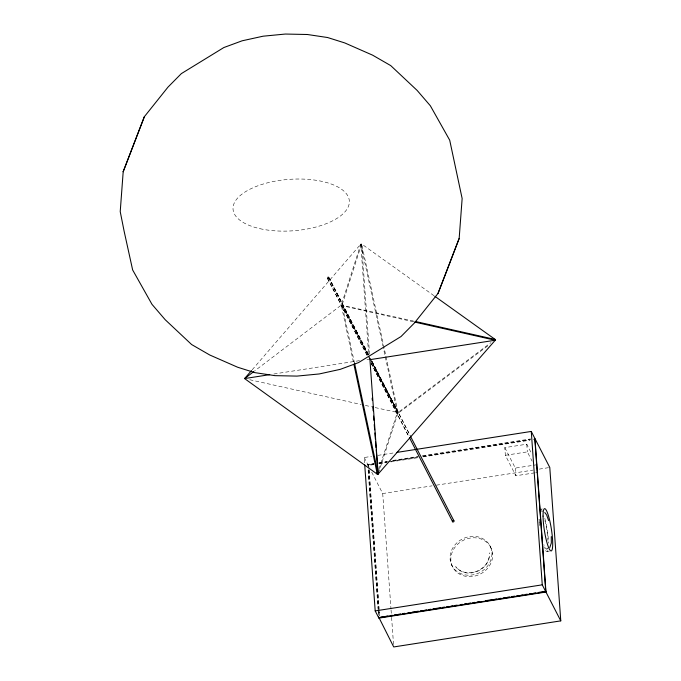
<?xml version="1.0" encoding="UTF-8"?>
<svg xmlns="http://www.w3.org/2000/svg" width="681" height="681" viewBox="0 0 681 681"><rect width="100%" height="100%" fill="white"/><g stroke="black" fill="none" stroke-linecap="round" stroke-linejoin="round"><path stroke-width="0.51" stroke-dasharray="3.4 2.55" d="M328.216 277.15L328.251 276.963A0.86 0.758 -27.2 0 0 327.297 277.916A0.86 0.758 -27.2 0 0 328.446 278.427A0.86 0.758 -27.2 0 0 328.795 277.21L328.216 277.15L368.098 354.75M371.528 361.185L397.755 412.482L372.575 407.034M434.018 295.724L361.637 243.968L360.802 244.104L341.275 305.097L254.677 370.907M487.656 345.939L398.24 413.18L361.637 243.968L342.109 304.969L367.885 354.92M378.934 469.175L397.346 412.541L383.114 346.893M378.466 473.057L398.181 412.414L490.975 342.628M489.069 557.364C486.234 571.751 465.302 578.561 455.7 566.694C466.298 580.612 491.188 569.929 489.384 552.904L489.46 553.295M252.2 369.774L360.802 244.104L382.884 345.854M397.219 412.958L398.24 413.18M413.478 321.049L341.275 305.097L341.513 306.22L342.347 306.092L354.503 363.118M273.873 374.005L359.645 360.624M366.965 359.474L369.051 359.151M370.277 358.836L398.181 412.414L371.503 361.373M364.573 462.808L364.19 457.521L371.554 456.372M377.853 455.385L394.665 452.763M364.19 457.521L367.714 464.365L374.014 463.378M379.274 462.561L387.676 461.25M392.928 460.433L418.151 456.491M422.348 455.836L530.576 438.947M374.022 464.544L367.953 465.498L367.902 464.723L374.201 463.744M378.406 463.089L386.808 461.778M392.069 460.952L418.33 456.857M422.535 456.202L530.763 439.305M373.835 464.187L367.766 465.132L367.714 464.365M379.07 463.369L387.446 462.058M388.493 461.897L417.802 457.326M423.037 456.508L529.809 439.841M379.257 463.727L386.587 462.586M390.775 461.931L417.989 457.683M423.224 456.866L529.997 440.198M534.704 472.835L515.875 475.772L505.353 455.3L504.808 447.63L526.779 444.199L531.078 452.576M505.353 455.3L527.324 451.869L532.108 461.173M504.808 447.63L515.33 468.102L537.292 464.672M371.724 472.163L382.713 493.555L432.094 485.842M436.3 485.187L532.968 470.103M539.275 469.115L549.78 467.472M535.751 472.665L537.845 472.342M540.195 509.303L542.28 508.979M546.783 548.988L547.618 548.86M547.201 551.525L549.295 551.193M541.446 511.703L542.331 511.686M249.748 379.726L361.228 404.514M365.356 405.433L371.545 406.804M413.563 321.815L342.228 305.735L345.854 312.792M327.459 278.265L367.621 356.189M371.043 362.896L397.346 412.541M368.336 355.124L342.109 304.969L342.347 306.092M370.328 359.602L398.053 412.822M490.822 547.66A21.434 18.889 -27.2 0 1 466.928 575.139A21.434 18.889 -27.2 0 1 455.266 544.519A21.434 18.889 -27.2 0 1 490.822 547.66L491.563 549.099A21.434 18.889 -27.2 0 1 467.668 576.577A21.434 18.889 -27.2 0 1 456.006 545.958A21.434 18.889 -27.2 0 1 491.563 549.099M491.886 552.512L492.627 553.951M328.906 277.371L368.668 354.75L360.802 244.104M372.056 361.356L410.362 435.891M328.642 277.082L368.923 355.422M371.835 361.083L410.141 435.627M328.251 276.963L368.123 354.563M371.222 363.288L409.043 436.887M327.357 278.103L367.11 355.473M370.992 363.024L408.813 436.623M450.124 559.033L450.865 560.472M451.188 563.885L451.929 565.324M368.6 465.004L369.017 468.528M367.902 464.723L368.855 466.587M341.513 306.22L353.448 362.215M526.779 444.199L527.324 451.869M515.33 468.102L515.875 475.772M382.713 493.555L390.979 608.865M391.056 609.921L391.515 616.271M391.592 617.327L393.635 645.894M361.637 243.968L369.545 354.248M369.093 469.584L379.683 617.224M368.983 470.273L378.891 608.431M378.968 609.478L379.419 615.811M368.259 469.711L378.236 608.916M378.313 609.972L378.619 614.194M368.149 470.409L378.202 610.67M378.278 611.725L378.585 615.939M547.941 550.342A21.434 3.567 81.1 0 1 543.83 546.605M539.454 525.596A21.434 3.567 81.1 0 1 538.952 519.45M541.174 509.558A21.434 3.567 81.1 0 1 542.323 511.235M544.817 518.309A21.434 3.567 81.1 0 1 548.511 543.217M547.43 547.95A18.864 3.133 81.1 0 1 543.813 544.655M539.624 522.48A18.864 3.133 81.1 0 1 539.463 519.339M544.902 520.573A18.864 3.133 81.1 0 1 547.89 540.476M259.921 228.671A58.302 25.793 -4.1 0 0 349.31 202.853A58.302 25.793 -4.1 0 0 264.313 183.7A58.302 25.793 -4.1 0 0 259.921 228.671"/><path stroke-width="1.02" d="M123.193 171.689L120.222 211.612L124.112 231.157L132.65 269.965L151.999 304.356L165.228 319.747L191.625 344.543L209.748 354.997L237.626 367.229L254.737 372.618L274.979 375.648L296.976 376.099L319.227 373.954L340.219 369.357L358.512 362.607L401.015 336.542L414.363 323.058L438.019 293.426L444.736 276.111L459.164 238.461L462.144 198.537L449.707 140.184L430.366 105.793L417.13 90.411L390.732 65.606L372.609 55.161L344.739 42.92L327.621 37.532L307.378 34.501L285.382 34.05L263.13 36.195L242.147 40.8L223.845 47.542L181.35 73.616L168.003 87.1L144.338 116.732L123.193 171.689L144.338 116.732M438.019 293.426L459.164 238.461M549.814 547.49L551.329 543.004L551.278 536.628M251.51 370.575L244.59 378.576L377.308 474.197L378.142 474.061L495.24 340.228L495.189 339.461L434.878 296.337M253.834 371.545L244.59 378.576L269.693 374.661M396.768 452.431L531.265 431.439L534.781 438.292L545.779 591.687L378.713 617.761L375.197 610.917L364.727 464.927M533.998 439.185L534.832 439.058M534.185 439.543L535.019 439.415M375.197 610.917L542.263 584.834L545.779 591.687M380.722 617.063L383.863 616.569M385.957 616.245L388.051 615.913M390.145 615.59L392.239 615.266M394.333 614.934L396.427 614.611M398.521 614.279L400.615 613.956M402.709 613.632L404.803 613.3M407.945 612.815L410.039 612.483M412.133 612.159L418.415 611.18M420.5 610.848L422.595 610.525M424.689 610.202L426.783 609.87M428.877 609.546L430.971 609.214M433.065 608.891L440.394 607.75M442.488 607.418L444.582 607.094M446.676 606.762L448.77 606.439M450.865 606.116L452.959 605.784M455.053 605.46L457.147 605.137M460.279 604.643L462.373 604.319M464.468 603.987L466.562 603.664M468.656 603.332L470.75 603.008M472.844 602.685L474.938 602.353M477.032 602.03L479.126 601.698M485.408 600.719L492.738 599.578M494.832 599.246L496.926 598.922M499.02 598.599L501.105 598.267M503.199 597.944L505.293 597.62M507.388 597.288L509.482 596.965M511.576 596.633L514.717 596.147M516.811 595.815L518.905 595.492M520.999 595.168L523.093 594.836M525.187 594.513L527.281 594.181M529.375 593.858L531.469 593.534M533.563 593.202L535.658 592.879M538.799 592.385L545.072 591.406L545.132 592.172M378.9 618.118L545.966 592.044L560.778 620.868L393.712 646.95L378.84 617.352M415.546 321.517L495.189 339.461M414.601 322.053L495.24 340.228L370.328 359.602L368.864 356.793M544.791 512.546L546.324 514.504M410.626 436.572L453.776 520.548M409.528 437.832L452.678 521.808M546.715 515.194L548.614 520.573M354.503 363.118L378.142 474.061L369.851 358.487M353.89 364.284L377.308 474.197L377.155 472.086M372.141 398.181L372.311 400.283M372.805 406.608L373.137 410.822M373.554 416.1L373.895 420.313M374.227 424.527L374.644 429.796M374.89 432.963L375.393 439.279M375.554 441.39L376.057 447.715M376.227 449.826L378.142 474.061M560.778 620.868L549.78 467.472L534.968 438.649L545.966 592.044M531.265 431.439L542.263 584.834M378.662 616.995L378.713 617.761M453.129 520.42A0.86 0.758 -27.2 0 1 454.057 521.203A0.86 0.758 -27.2 0 1 452.899 521.918A0.86 0.758 -27.2 0 1 452.567 520.761M543.046 516.096A21.434 3.567 81.1 0 0 550.401 550.614A21.434 3.567 81.1 0 0 550.171 522.574A21.434 3.567 81.1 0 0 543.046 516.096"/></g></svg>
